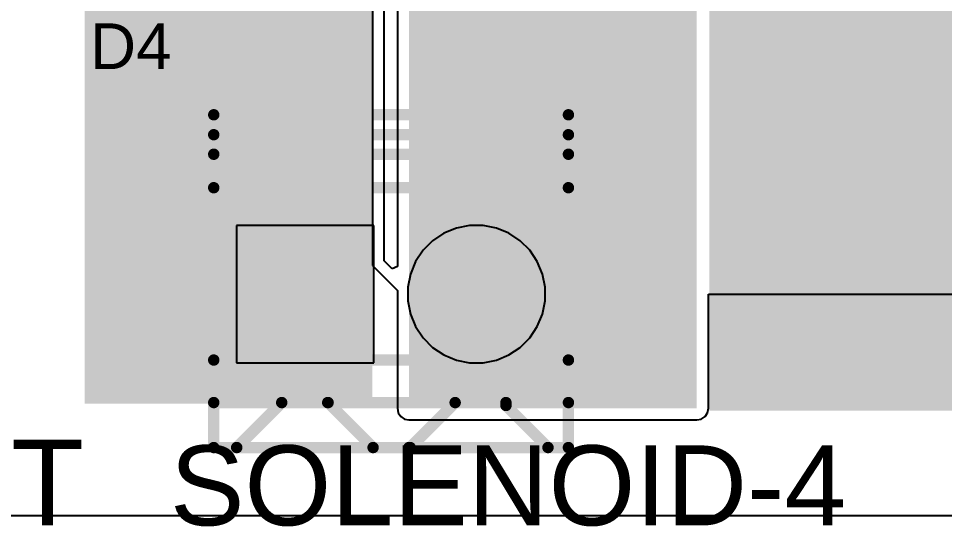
# Model space of a CAD drawing. Header units: millimetres. Extents: x 0.3 to 65.6, y 0.3 to 58.5.
# Drawn here: x 21.41 to 42.01, y 0.27 to 11.56 of the extents above; entities that cross this region are included whole.
import ezdxf

# ---------------------------------------------------------------- set-up
doc = ezdxf.new("R2010")
doc.units = ezdxf.units.MM
for name, color, linetype in [('BottomLayer', 5, 'Continuous'), ('BottomSolder', 6, 'Continuous'), ('MultiLayer', 9, 'Continuous'), ('PadHoleLayer', 156, 'Continuous'), ('TopLayer', 1, 'Continuous'), ('TopOverlay', 2, 'Continuous'), ('TopSolder', 216, 'Continuous')]:
    doc.layers.add(name, color=color, linetype=linetype)
doc.styles.add('Arial', font='arial.ttf', dxfattribs={"height": 0.2})

# ---------------------------------------------------------------- blocks, each defined once
blk = doc.blocks.new('DB125_3_81_2P_BK_S_39')
at = {"layer": 'BottomLayer'}
blk.add_hatch(color=5, dxfattribs=at).paths.add_polyline_path([(-3.255, 1.35), (-0.555, 1.35), (-0.555, -1.35), (-3.255, -1.35)])
h = blk.add_hatch(color=5, dxfattribs=at)
edge = h.paths.add_edge_path()
edge.add_arc((1.905, 0), 1.35, 0, 360)
at = {"layer": 'BottomSolder'}
blk.add_hatch(color=6, dxfattribs=at).paths.add_polyline_path([(-3.306, 1.401), (-0.504, 1.401), (-0.504, -1.401), (-3.306, -1.401)])
h = blk.add_hatch(color=6, dxfattribs=at)
edge = h.paths.add_edge_path()
edge.add_arc((1.905, 0), 1.401, 0, 360)
at = {"layer": 'MultiLayer'}
blk.add_hatch(color=9, dxfattribs=at).paths.add_polyline_path([(-3.255, 1.35), (-0.555, 1.35), (-0.555, -1.35), (-3.255, -1.35)])
h = blk.add_hatch(color=9, dxfattribs=at)
edge = h.paths.add_edge_path()
edge.add_arc((1.905, 0), 1.35, 0, 360)
at = {"layer": 'PadHoleLayer'}
h = blk.add_hatch(color=156, dxfattribs=at)
edge = h.paths.add_edge_path()
edge.add_arc((-1.905, 0), 0.675, 0, 360)
h = blk.add_hatch(color=156, dxfattribs=at)
edge = h.paths.add_edge_path()
edge.add_arc((1.905, 0), 0.675, 0, 360)
at = {"layer": 'TopLayer'}
blk.add_hatch(color=1, dxfattribs=at).paths.add_polyline_path([(-3.255, 1.35), (-0.555, 1.35), (-0.555, -1.35), (-3.255, -1.35)])
h = blk.add_hatch(color=1, dxfattribs=at)
edge = h.paths.add_edge_path()
edge.add_arc((1.905, 0), 1.35, 0, 360)
at = {"layer": 'TopSolder'}
blk.add_hatch(color=216, dxfattribs=at).paths.add_polyline_path([(-3.306, 1.401), (-0.504, 1.401), (-0.504, -1.401), (-3.306, -1.401)])
h = blk.add_hatch(color=216, dxfattribs=at)
edge = h.paths.add_edge_path()
edge.add_arc((1.905, 0), 1.401, 0, 360)
at = {"layer": 'TopOverlay', "const_width": 0.254}
for points in [[(-3.937, 3.987), (3.951, 3.987)], [(-3.937, -3.413), (-3.937, 3.987)], [(3.951, -3.413), (3.951, 3.987)], [(-3.937, 3.544), (3.951, 3.544)], [(-3.937, 3.109), (3.951, 3.109)], [(-3.937, 2.365), (3.951, 2.365)], [(-3.937, -1.467), (3.951, -1.467)], [(-3.937, -2.413), (3.951, -2.413)], [(-3.424, -3.413), (-2.424, -2.413)], [(-1.402, -2.413), (-1.392, -2.413)], [(-1.392, -2.413), (-0.392, -3.413)], [(0.432, -3.413), (1.432, -2.413)], [(2.562, -2.477), (2.562, -2.413)], [(2.562, -2.477), (3.498, -3.413)], [(-3.937, -3.413), (3.951, -3.413)], [(-3.427, -3.413), (-3.424, -3.413)], [(0.403, -3.413), (0.432, -3.413)]]:
    blk.add_lwpolyline(points, dxfattribs=at)
at = {"layer": 'TopOverlay', "const_width": 0.127}
for points in [[(-4, 3.987, 1), (-3.873, 3.987, 1)], [(-4, 3.987, 1), (-3.873, 3.987, 1)], [(3.888, 3.987, 1), (4.015, 3.987, 1)], [(3.888, 3.987, 1), (4.015, 3.987, 1)], [(-4, 3.544, 1), (-3.873, 3.544, 1)], [(3.888, 3.544, 1), (4.015, 3.544, 1)], [(-4, 3.109, 1), (-3.873, 3.109, 1)], [(3.888, 3.109, 1), (4.015, 3.109, 1)], [(-4, 2.365, 1), (-3.873, 2.365, 1)], [(3.888, 2.365, 1), (4.015, 2.365, 1)], [(-4, -1.467, 1), (-3.873, -1.467, 1)], [(3.888, -1.467, 1), (4.015, -1.467, 1)], [(-4, -2.413, 1), (-3.873, -2.413, 1)], [(-2.488, -2.413, 1), (-2.361, -2.413, 1)], [(-1.465, -2.413, 1), (-1.338, -2.413, 1)], [(-1.456, -2.413, 1), (-1.329, -2.413, 1)], [(-1.456, -2.413, 1), (-1.329, -2.413, 1)], [(1.369, -2.413, 1), (1.496, -2.413, 1)], [(2.499, -2.413, 1), (2.626, -2.413, 1)], [(2.499, -2.477, 1), (2.626, -2.477, 1)], [(2.499, -2.477, 1), (2.626, -2.477, 1)], [(3.888, -2.413, 1), (4.015, -2.413, 1)], [(-4, -3.413, 1), (-3.873, -3.413, 1)], [(-4, -3.413, 1), (-3.873, -3.413, 1)], [(-3.49, -3.413, 1), (-3.363, -3.413, 1)], [(-3.488, -3.413, 1), (-3.361, -3.413, 1)], [(-3.488, -3.413, 1), (-3.361, -3.413, 1)], [(-0.456, -3.413, 1), (-0.329, -3.413, 1)], [(0.34, -3.413, 1), (0.467, -3.413, 1)], [(0.369, -3.413, 1), (0.496, -3.413, 1)], [(0.369, -3.413, 1), (0.496, -3.413, 1)], [(3.434, -3.413, 1), (3.561, -3.413, 1)], [(3.888, -3.413, 1), (4.015, -3.413, 1)], [(3.888, -3.413, 1), (4.015, -3.413, 1)]]:
    blk.add_lwpolyline(points, format="xyb", close=True, dxfattribs=at)

msp = doc.modelspace()

# ---------------------------------------------------------------- hatches: boundary and pattern name
at = {"layer": 'TopLayer'}
for points in [[(41.3, 22.047), (36.779, 22.047), (36.779, 2.845), (41.3, 2.845)], [(36.5, 2.896), (36.5, 19.304), (30.099, 19.304), (30.099, 2.896)], [(49.911, 17.639), (40.651, 17.639), (40.651, 2.845), (49.911, 2.845)], [(29.286, 2.997), (29.286, 17.043), (22.885, 17.043), (22.885, 2.997)]]:
    msp.add_hatch(color=1, dxfattribs=at).paths.add_polyline_path(points)

# ---------------------------------------------------------------- linework, layer by layer
at = {"layer": 'BottomLayer'}
for p, q in [((29.315, 6.963), (26.26, 6.963)), ((26.26, 6.963), (26.26, 3.908)), ((29.315, 3.908), (29.315, 6.963)), ((31.152, 6.905), (30.874, 6.79)), ((31.447, 6.963), (31.152, 6.905)), ((31.748, 6.963), (31.447, 6.963)), ((32.043, 6.905), (31.748, 6.963)), ((32.321, 6.79), (32.043, 6.905)), ((30.624, 6.622), (30.411, 6.41)), ((30.874, 6.79), (30.624, 6.622)), ((32.572, 6.622), (32.321, 6.79)), ((32.784, 6.41), (32.572, 6.622)), ((30.411, 6.41), (30.244, 6.159)), ((32.952, 6.159), (32.784, 6.41)), ((30.244, 6.159), (30.129, 5.881)), ((33.067, 5.881), (32.952, 6.159)), ((30.129, 5.881), (30.07, 5.586)), ((33.125, 5.586), (33.067, 5.881)), ((30.07, 5.586), (30.07, 5.285)), ((33.125, 5.285), (33.125, 5.586)), ((30.07, 5.285), (30.129, 4.99)), ((33.067, 4.99), (33.125, 5.285)), ((30.129, 4.99), (30.244, 4.712)), ((32.952, 4.712), (33.067, 4.99)), ((30.244, 4.712), (30.411, 4.462)), ((32.784, 4.462), (32.952, 4.712)), ((30.411, 4.462), (30.624, 4.249)), ((32.572, 4.249), (32.784, 4.462)), ((30.624, 4.249), (30.874, 4.082)), ((32.321, 4.082), (32.572, 4.249)), ((30.874, 4.082), (31.152, 3.967)), ((31.152, 3.967), (31.447, 3.908)), ((31.748, 3.908), (32.043, 3.967)), ((32.043, 3.967), (32.321, 4.082)), ((26.26, 3.908), (29.315, 3.908)), ((31.447, 3.908), (31.748, 3.908)), ((65.557, 0.508), (0.457, 0.508))]:
    msp.add_line(p, q, dxfattribs=at)
at = {"layer": 'TopLayer'}
for p, q in [((29.84, 19.304), (29.84, 6.049)), ((29.286, 17.729), (29.286, 6.071)), ((29.545, 6.178), (29.545, 17.729)), ((29.286, 6.071), (29.84, 5.517)), ((29.723, 6), (29.545, 6.178)), ((29.84, 6.049), (29.723, 6)), ((29.84, 5.517), (29.84, 2.896)), ((36.759, 2.896), (36.759, 5.436)), ((36.759, 5.436), (50.49, 5.436)), ((29.84, 2.896), (29.86, 2.796)), ((36.739, 2.796), (36.759, 2.896)), ((29.86, 2.796), (29.916, 2.712)), ((29.916, 2.712), (30, 2.656)), ((36.599, 2.656), (36.683, 2.712)), ((36.683, 2.712), (36.739, 2.796)), ((30, 2.656), (30.099, 2.637)), ((30.099, 2.637), (36.5, 2.637)), ((36.5, 2.637), (36.599, 2.656)), ((65.557, 0.508), (14.961, 0.508))]:
    msp.add_line(p, q, dxfattribs=at)

# ---------------------------------------------------------------- block references
msp.add_blockref('DB125_3_81_2P_BK_S_39', (29.693, 5.436))

# ---------------------------------------------------------------- texts
at = {"layer": 'TopOverlay', "style": 'Arial'}
msp.add_text('D4', height=1.016, dxfattribs=at).set_placement((23.004, 10.44))
for s, height, p in [('24V INPUT', 1.905, (9.417, 0.295)), ('SOLENOID-4', 1.778, (24.783, 0.293))]:
    msp.add_text(s, height=height, rotation=360, dxfattribs=at).set_placement(p)

doc.saveas('drawing.dxf')
